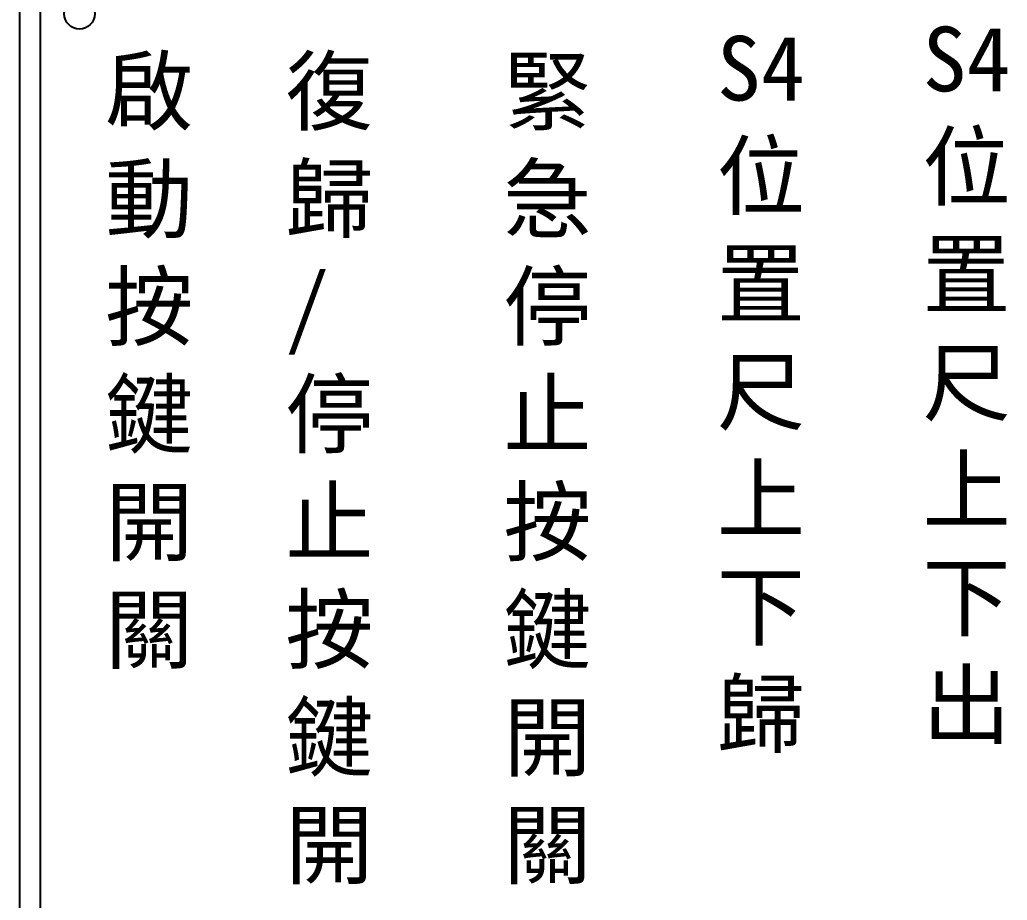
# Model space of a CAD drawing. Extents: x 325 to 612, y 3 to 207.
# Drawn here: x 325.3 to 385, y 46.4 to 99.6 of the extents above; entities that cross this region are included whole.
import ezdxf

# ---------------------------------------------------------------- set-up
doc = ezdxf.new("R2010")
doc.units = 0
doc.layers.add('圖框層', color=7, linetype='CONTINUOUS')
doc.layers.add('標尺寸層', color=3, linetype='CONTINUOUS')
doc.styles.add('CNS', font='romanc.shx', dxfattribs={"bigfont": 'chineset.shx'})

msp = doc.modelspace()

# ---------------------------------------------------------------- linework, layer by layer
at = {"layer": '圖框層', "color": 7}
for p, q in [((325.319, 3), (325.319, 206.969)), ((326.569, 4.25), (326.569, 205.719))]:
    msp.add_line(p, q, dxfattribs=at)
at = {"layer": '標尺寸層', "color": 7}
msp.add_circle((328.925, 99.958), 0.92, dxfattribs=at)

# ---------------------------------------------------------------- texts
at = {"layer": '標尺寸層', "color": 7, "char_height": 3.9, "width": 4.96081, "style": 'CNS'}
for s, insert, attachment_point in [('{\\fDFKai-SB|b0|i0|c136|p65;S4\\P位置尺上下\\P出}', (382.5, 77.522), 5), ('{\\fDFKai-SB|b0|i0|c136|p65;S4\\P位置尺上下\\P歸}', (370.079, 76.969), 5), ('{\\fDFKai-SB|b0|i0|c136|p65;啟動按鍵開關}', (330.478, 97.234), 1), ('{\\fDFKai-SB|b0|i0|c136|p65;復歸\\P/\\P停止按鍵開關}', (341.358, 97.234), 1), ('{\\fDFKai-SB|b0|i0|c136|p65;緊急停止按鍵開關}', (354.527, 97.234), 1)]:
    msp.add_mtext(s, dxfattribs=dict(at, insert=insert, attachment_point=attachment_point))

doc.saveas('drawing.dxf')
